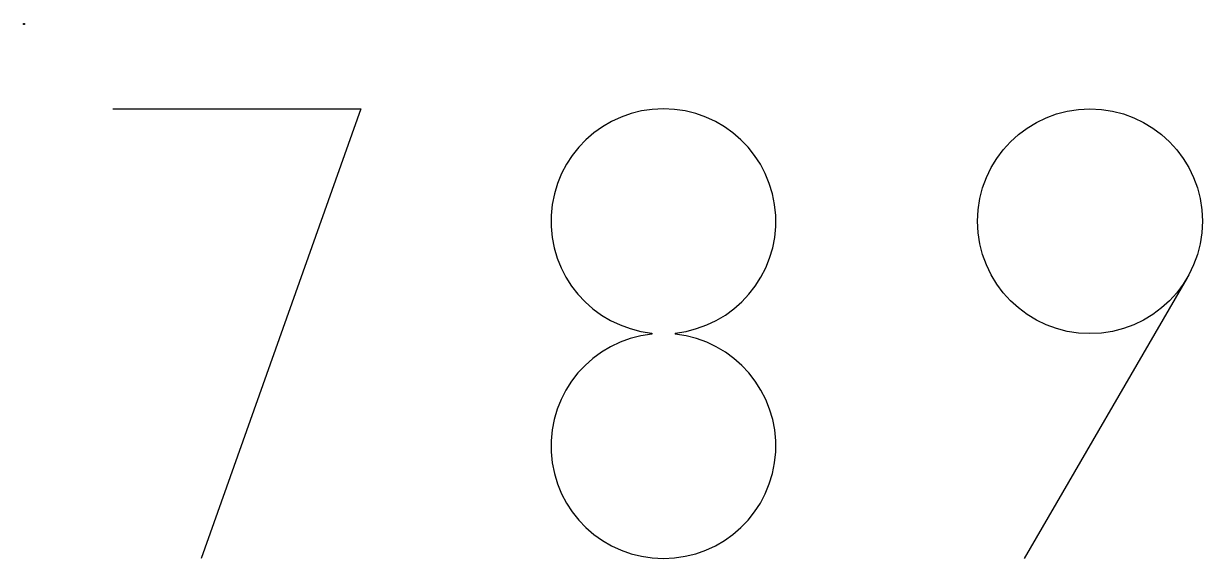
# Model space of a CAD drawing. Header units: millimetres. Extents: x 0 to 152, y -69 to 0.
import ezdxf

# ---------------------------------------------------------------- set-up
doc = ezdxf.new("R2010")
doc.units = ezdxf.units.MM

msp = doc.modelspace()

# ---------------------------------------------------------------- linework, layer by layer
for p, q in [((0, 0), (0.1, 0)), ((0, -0.1), (0, 0)), ((0.1, 0), (0.1, -0.1)), ((0.1, -0.1), (0, -0.1)), ((11.5, -11), (43.5, -11)), ((43.5, -11), (22.91, -69)), ((150.04, -32.78), (129.03, -69)), ((81, -39.92), (81, -40.08)), ((84, -39.92), (84, -40.08))]:
    msp.add_line(p, q)
msp.add_circle((137.5, -25.5), 14.5)
for centre, start, end in [((82.5, -25.5), 275.9378, 264.0622), ((82.5, -54.5), 95.9378, 84.0622)]:
    msp.add_arc(centre, 14.5, start, end)

doc.saveas('drawing.dxf')
